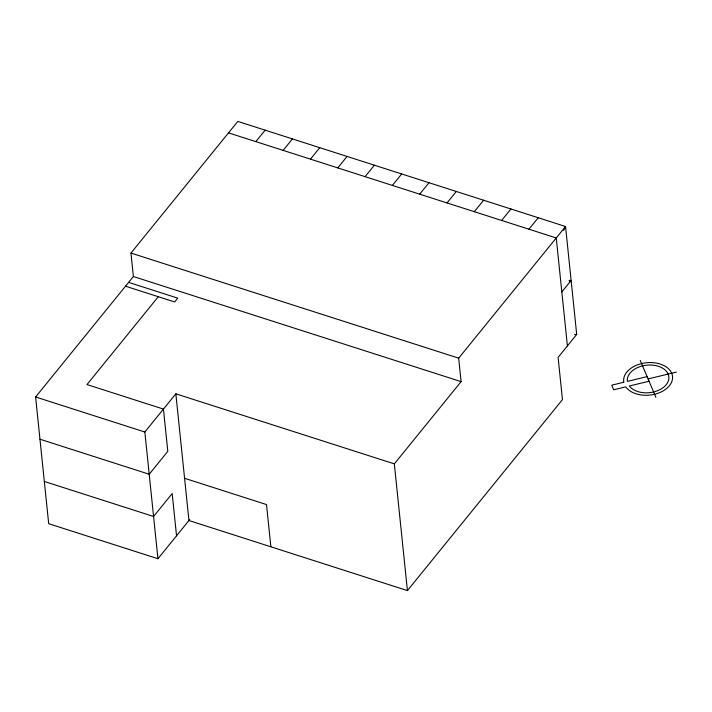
<?xml version="1.0" encoding="UTF-8"?>
<svg xmlns="http://www.w3.org/2000/svg" width="712" height="712" viewBox="0 0 712 712"><rect width="100%" height="100%" fill="white"/><g stroke="black" fill="none" stroke-linecap="round" stroke-linejoin="round"><path stroke-width="1.07" d="M563.646 230.474L565.551 226.505L237.826 121.405L130.955 253.063L133.375 276.523L35.6 396.976L48.692 523.694L157.939 558.724L189.757 519.529M255.831 141.626L265.131 130.162M158.295 296.717L86.98 384.569L163.448 409.089L167.81 451.328L149.209 474.245L39.961 439.215M283.145 150.383L292.445 138.92M310.45 159.141L319.759 147.678M337.764 167.899L347.064 156.435M157.939 558.724L144.839 432.015L175.846 393.816L394.332 463.877L407.424 590.595L188.947 520.525L175.846 393.816M365.078 176.656L374.378 165.202M392.383 185.414L401.684 173.959M419.697 194.171L428.998 182.717M447.002 202.929L456.312 191.475M474.317 211.695L483.617 200.232M501.631 220.453L510.931 208.99M528.936 229.211L538.236 217.747M394.332 463.877L461.1 381.632L458.679 358.163L565.551 226.505L576.702 334.453L558.101 357.371L562.462 399.61L407.424 590.595M561.821 291.938L571.131 280.475L569.039 280.377M569.431 281.756L571.131 280.475M647.119 376.621L627.379 381.392A20.862 13.822 -5.9 0 1 654.515 365.372A20.862 13.822 -5.9 0 1 663.744 387.15A20.862 13.822 -5.9 0 1 629.337 385.993L649.068 381.232M648.089 378.926L676.4 372.091M574.584 334.542L576.702 334.453M228.525 132.868L556.25 237.968L567.402 345.907M130.955 253.063L458.679 358.163M133.375 276.523L461.1 381.632M128.623 282.379L177.778 298.15L174.68 301.968L125.526 286.206M35.6 396.976L144.839 432.015M184.577 478.286L266.51 504.568L270.872 546.798M44.331 481.454L153.57 516.485L172.179 493.567L176.54 535.807M640.284 360.503L655.903 397.341M623.792 382.255L611.733 385.165L613.682 389.776L625.75 386.856A24.546 16.26 -5.9 0 0 666.361 388.725A24.546 16.26 -5.9 0 0 655.432 362.942A24.546 16.26 -5.9 0 0 623.792 382.255"/></g></svg>
